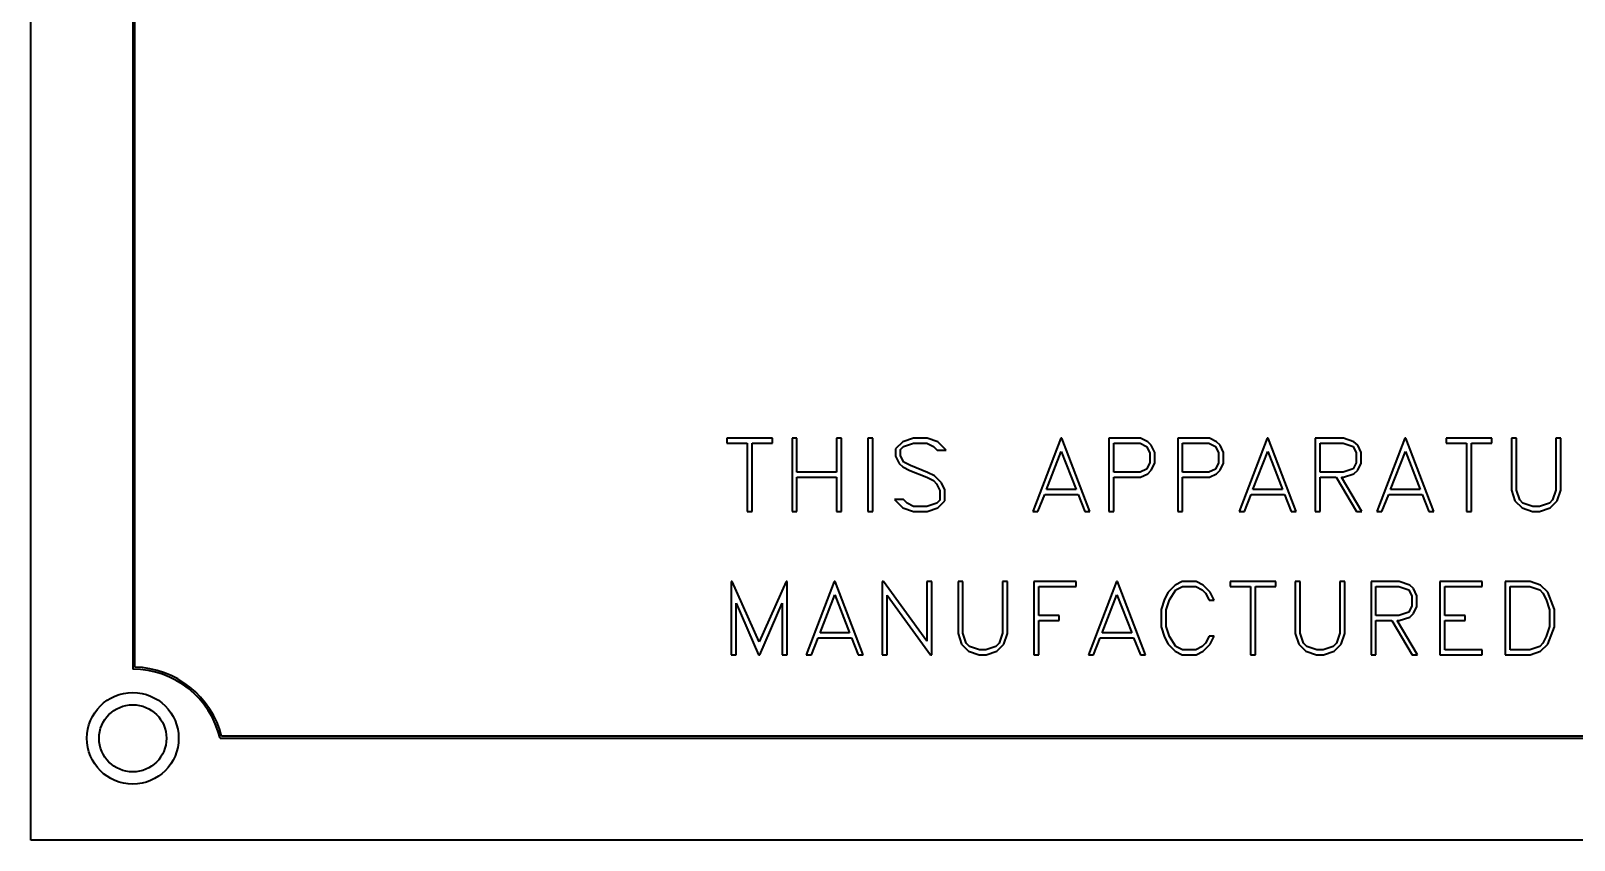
# Model space of a CAD drawing. Header units: millimetres. Extents: x 0 to 4205, y 0 to 2970.
# Drawn here: x 3370.6 to 3446.4, y 1705.1 to 1744.9 of the extents above; entities that cross this region are included whole.
import ezdxf

# ---------------------------------------------------------------- set-up
doc = ezdxf.new("R2010")
doc.units = ezdxf.units.MM
doc.header["$LTSCALE"] = 5
doc.layers.add('가시적인 것(ISO)', color=3, linetype='Continuous', lineweight=40)

msp = doc.modelspace()

# ---------------------------------------------------------------- linework, layer by layer
at = {"layer": '가시적인 것(ISO)'}
for p, q in [((3370.643, 1705.119), (3370.643, 1825.119)), ((3375.643, 1816.724), (3375.643, 1713.514)), ((3375.743, 1713.613), (3375.743, 1816.625)), ((3404.781, 1724.851), (3404.781, 1724.607)), ((3407.03, 1724.851), (3404.781, 1724.851)), ((3407.03, 1724.607), (3407.03, 1724.851)), ((3408.23, 1724.851), (3407.986, 1724.851)), ((3407.986, 1724.851), (3407.986, 1721.259)), ((3408.23, 1723.177), (3408.23, 1724.851)), ((3410.409, 1724.851), (3410.165, 1724.851)), ((3410.165, 1724.851), (3410.165, 1723.177)), ((3410.409, 1721.259), (3410.409, 1724.851)), ((3411.943, 1724.851), (3411.699, 1724.851)), ((3411.699, 1724.851), (3411.699, 1721.259)), ((3411.943, 1721.259), (3411.943, 1724.851)), ((3413.938, 1724.851), (3413.423, 1724.677)), ((3414.619, 1724.851), (3413.938, 1724.851)), ((3415.134, 1724.677), (3414.619, 1724.851)), ((3421.176, 1724.851), (3419.803, 1721.259)), ((3421.226, 1724.851), (3421.176, 1724.851)), ((3422.596, 1721.259), (3421.226, 1724.851)), ((3425.086, 1724.851), (3423.532, 1724.851)), ((3423.532, 1724.851), (3423.532, 1721.259)), ((3425.437, 1724.677), (3425.086, 1724.851)), ((3428.461, 1724.851), (3426.907, 1724.851)), ((3426.907, 1724.851), (3426.907, 1721.259)), ((3428.812, 1724.677), (3428.461, 1724.851)), ((3431.302, 1724.851), (3429.928, 1721.259)), ((3431.352, 1724.851), (3431.302, 1724.851)), ((3432.722, 1721.259), (3431.352, 1724.851)), ((3435.041, 1724.851), (3433.658, 1724.851)), ((3433.658, 1724.851), (3433.658, 1721.259)), ((3435.556, 1724.677), (3435.041, 1724.851)), ((3438.052, 1724.851), (3436.679, 1721.259)), ((3438.102, 1724.851), (3438.052, 1724.851)), ((3439.473, 1721.259), (3438.102, 1724.851)), ((3440.078, 1724.851), (3440.078, 1724.607)), ((3442.327, 1724.851), (3440.078, 1724.851)), ((3442.327, 1724.607), (3442.327, 1724.851)), ((3443.526, 1724.851), (3443.282, 1724.851)), ((3443.282, 1724.851), (3443.282, 1722.295)), ((3443.526, 1722.308), (3443.526, 1724.851)), ((3445.705, 1724.851), (3445.461, 1724.851)), ((3445.461, 1724.851), (3445.461, 1722.308)), ((3445.705, 1722.295), (3445.705, 1724.851)), ((3404.781, 1724.607), (3405.784, 1724.607)), ((3405.784, 1724.607), (3405.784, 1721.259)), ((3406.028, 1721.259), (3406.028, 1724.607)), ((3406.028, 1724.607), (3407.03, 1724.607)), ((3413.423, 1724.677), (3413.069, 1724.326)), ((3413.069, 1724.326), (3413.069, 1723.966)), ((3413.309, 1724.293), (3413.46, 1724.443)), ((3413.309, 1723.982), (3413.309, 1724.293)), ((3413.46, 1724.443), (3413.948, 1724.607)), ((3413.948, 1724.607), (3414.603, 1724.607)), ((3414.603, 1724.607), (3414.923, 1724.443)), ((3414.923, 1724.443), (3415.101, 1724.27)), ((3415.101, 1724.27), (3415.542, 1724.27)), ((3415.542, 1724.27), (3415.134, 1724.677)), ((3420.474, 1722.338), (3421.199, 1724.203)), ((3421.199, 1724.203), (3421.925, 1722.338)), ((3423.776, 1724.607), (3425.066, 1724.607)), ((3423.776, 1723.177), (3423.776, 1724.607)), ((3425.066, 1724.607), (3425.383, 1724.45)), ((3425.383, 1724.45), (3425.541, 1724.133)), ((3425.614, 1724.504), (3425.437, 1724.677)), ((3425.541, 1724.133), (3425.541, 1723.651)), ((3425.784, 1724.153), (3425.614, 1724.504)), ((3425.784, 1723.631), (3425.784, 1724.153)), ((3427.151, 1724.607), (3428.441, 1724.607)), ((3427.151, 1723.177), (3427.151, 1724.607)), ((3428.441, 1724.607), (3428.759, 1724.45)), ((3428.759, 1724.45), (3428.916, 1724.133)), ((3428.989, 1724.504), (3428.812, 1724.677)), ((3428.916, 1724.133), (3428.916, 1723.651)), ((3429.16, 1724.153), (3428.989, 1724.504)), ((3429.16, 1723.631), (3429.16, 1724.153)), ((3430.6, 1722.338), (3431.325, 1724.203)), ((3431.325, 1724.203), (3432.05, 1722.338)), ((3433.902, 1724.607), (3435.028, 1724.607)), ((3433.902, 1723.177), (3433.902, 1724.607)), ((3435.028, 1724.607), (3435.509, 1724.443)), ((3435.509, 1724.443), (3435.666, 1724.133)), ((3435.74, 1724.504), (3435.556, 1724.677)), ((3435.666, 1724.133), (3435.666, 1723.651)), ((3435.91, 1724.153), (3435.74, 1724.504)), ((3435.91, 1723.631), (3435.91, 1724.153)), ((3437.351, 1722.338), (3438.076, 1724.203)), ((3438.076, 1724.203), (3438.801, 1722.338)), ((3440.078, 1724.607), (3441.08, 1724.607)), ((3441.08, 1724.607), (3441.08, 1721.259)), ((3441.324, 1721.259), (3441.324, 1724.607)), ((3441.324, 1724.607), (3442.327, 1724.607)), ((3413.069, 1723.966), (3413.243, 1723.618)), ((3413.243, 1723.618), (3413.42, 1723.441)), ((3413.47, 1723.668), (3413.309, 1723.982)), ((3413.42, 1723.441), (3413.761, 1723.274)), ((3413.791, 1723.508), (3413.47, 1723.668)), ((3413.761, 1723.274), (3414.593, 1722.94)), ((3414.629, 1723.17), (3413.791, 1723.508)), ((3425.383, 1723.334), (3425.066, 1723.177)), ((3425.541, 1723.651), (3425.383, 1723.334)), ((3425.437, 1723.107), (3425.614, 1723.28)), ((3425.614, 1723.28), (3425.784, 1723.631)), ((3428.759, 1723.334), (3428.441, 1723.177)), ((3428.916, 1723.651), (3428.759, 1723.334)), ((3428.812, 1723.107), (3428.989, 1723.28)), ((3428.989, 1723.28), (3429.16, 1723.631)), ((3435.509, 1723.341), (3435.028, 1723.177)), ((3435.666, 1723.651), (3435.509, 1723.341)), ((3435.556, 1723.107), (3435.74, 1723.28)), ((3435.74, 1723.28), (3435.91, 1723.631)), ((3410.165, 1723.177), (3408.23, 1723.177)), ((3408.23, 1721.259), (3408.23, 1722.933)), ((3408.23, 1722.933), (3410.165, 1722.933)), ((3410.165, 1722.933), (3410.165, 1721.259)), ((3414.593, 1722.94), (3414.923, 1722.769)), ((3414.97, 1723.006), (3414.629, 1723.17)), ((3414.923, 1722.769), (3415.081, 1722.615)), ((3415.318, 1722.659), (3414.97, 1723.006)), ((3415.081, 1722.615), (3415.244, 1722.291)), ((3415.488, 1722.311), (3415.318, 1722.659)), ((3425.066, 1723.177), (3423.776, 1723.177)), ((3423.776, 1721.259), (3423.776, 1722.933)), ((3423.776, 1722.933), (3425.086, 1722.933)), ((3425.086, 1722.933), (3425.437, 1723.107)), ((3428.441, 1723.177), (3427.151, 1723.177)), ((3427.151, 1721.259), (3427.151, 1722.933)), ((3427.151, 1722.933), (3428.461, 1722.933)), ((3428.461, 1722.933), (3428.812, 1723.107)), ((3435.028, 1723.177), (3433.902, 1723.177)), ((3433.902, 1721.259), (3433.902, 1722.933)), ((3433.902, 1722.933), (3434.677, 1722.933)), ((3434.677, 1722.933), (3435.683, 1721.259)), ((3435.94, 1721.259), (3434.938, 1722.933)), ((3434.938, 1722.933), (3435.041, 1722.933)), ((3435.041, 1722.933), (3435.556, 1723.107)), ((3413.456, 1721.84), (3413.015, 1721.84)), ((3413.015, 1721.84), (3413.423, 1721.432)), ((3413.634, 1721.666), (3413.456, 1721.84)), ((3415.244, 1721.817), (3415.094, 1721.666)), ((3415.134, 1721.432), (3415.488, 1721.783)), ((3415.244, 1722.291), (3415.244, 1721.817)), ((3415.488, 1721.783), (3415.488, 1722.311)), ((3420.053, 1721.259), (3420.384, 1722.094)), ((3420.384, 1722.094), (3422.018, 1722.094)), ((3421.925, 1722.338), (3420.474, 1722.338)), ((3422.018, 1722.094), (3422.349, 1721.259)), ((3430.179, 1721.259), (3430.51, 1722.094)), ((3430.51, 1722.094), (3432.144, 1722.094)), ((3432.05, 1722.338), (3430.6, 1722.338)), ((3432.144, 1722.094), (3432.475, 1721.259)), ((3436.93, 1721.259), (3437.26, 1722.094)), ((3437.26, 1722.094), (3438.895, 1722.094)), ((3438.801, 1722.338), (3437.351, 1722.338)), ((3438.895, 1722.094), (3439.225, 1721.259)), ((3443.282, 1722.295), (3443.453, 1721.78)), ((3443.453, 1721.78), (3443.804, 1721.432)), ((3443.69, 1721.82), (3443.526, 1722.308)), ((3443.84, 1721.666), (3443.69, 1721.82)), ((3445.297, 1721.82), (3445.144, 1721.666)), ((3445.184, 1721.432), (3445.531, 1721.78)), ((3445.461, 1722.308), (3445.297, 1721.82)), ((3445.531, 1721.78), (3445.705, 1722.295)), ((3405.784, 1721.259), (3406.028, 1721.259)), ((3407.986, 1721.259), (3408.23, 1721.259)), ((3410.165, 1721.259), (3410.409, 1721.259)), ((3411.699, 1721.259), (3411.943, 1721.259)), ((3413.423, 1721.432), (3413.938, 1721.259)), ((3413.954, 1721.503), (3413.634, 1721.666)), ((3413.938, 1721.259), (3414.619, 1721.259)), ((3414.606, 1721.503), (3413.954, 1721.503)), ((3415.094, 1721.666), (3414.606, 1721.503)), ((3414.619, 1721.259), (3415.134, 1721.432)), ((3419.803, 1721.259), (3420.053, 1721.259)), ((3422.349, 1721.259), (3422.596, 1721.259)), ((3423.532, 1721.259), (3423.776, 1721.259)), ((3426.907, 1721.259), (3427.151, 1721.259)), ((3429.928, 1721.259), (3430.179, 1721.259)), ((3432.475, 1721.259), (3432.722, 1721.259)), ((3433.658, 1721.259), (3433.902, 1721.259)), ((3435.683, 1721.259), (3435.94, 1721.259)), ((3436.679, 1721.259), (3436.93, 1721.259)), ((3439.225, 1721.259), (3439.473, 1721.259)), ((3441.08, 1721.259), (3441.324, 1721.259)), ((3443.804, 1721.432), (3444.322, 1721.259)), ((3444.332, 1721.503), (3443.84, 1721.666)), ((3444.322, 1721.259), (3444.666, 1721.259)), ((3444.656, 1721.503), (3444.332, 1721.503)), ((3445.144, 1721.666), (3444.656, 1721.503)), ((3444.666, 1721.259), (3445.184, 1721.432)), ((3404.995, 1717.816), (3404.995, 1714.224)), ((3405.055, 1717.816), (3404.995, 1717.816)), ((3406.375, 1714.859), (3405.055, 1717.816)), ((3407.692, 1717.816), (3406.375, 1714.859)), ((3407.752, 1717.816), (3407.692, 1717.816)), ((3407.752, 1714.224), (3407.752, 1717.816)), ((3410.061, 1717.816), (3408.688, 1714.224)), ((3410.111, 1717.816), (3410.061, 1717.816)), ((3411.481, 1714.224), (3410.111, 1717.816)), ((3412.474, 1717.816), (3412.417, 1717.816)), ((3412.417, 1717.816), (3412.417, 1714.224)), ((3414.596, 1714.885), (3412.474, 1717.816)), ((3414.84, 1717.816), (3414.596, 1717.816)), ((3414.596, 1717.816), (3414.596, 1714.885)), ((3414.84, 1714.224), (3414.84, 1717.816)), ((3416.374, 1717.816), (3416.13, 1717.816)), ((3416.13, 1717.816), (3416.13, 1715.26)), ((3416.374, 1715.273), (3416.374, 1717.816)), ((3418.553, 1717.816), (3418.309, 1717.816)), ((3418.309, 1717.816), (3418.309, 1715.273)), ((3418.553, 1715.26), (3418.553, 1717.816)), ((3421.928, 1717.816), (3419.843, 1717.816)), ((3419.843, 1717.816), (3419.843, 1714.224)), ((3420.087, 1716.142), (3420.087, 1717.572)), ((3420.087, 1717.572), (3421.928, 1717.572)), ((3421.928, 1717.572), (3421.928, 1717.816)), ((3423.903, 1717.816), (3422.53, 1714.224)), ((3423.953, 1717.816), (3423.903, 1717.816)), ((3425.323, 1714.224), (3423.953, 1717.816)), ((3426.433, 1717.301), (3426.266, 1716.954)), ((3426.777, 1717.642), (3426.433, 1717.301)), ((3426.5, 1716.92), (3426.824, 1717.415)), ((3427.125, 1717.816), (3426.777, 1717.642)), ((3426.824, 1717.415), (3427.145, 1717.572)), ((3427.813, 1717.816), (3427.125, 1717.816)), ((3427.145, 1717.572), (3427.796, 1717.572)), ((3427.796, 1717.572), (3428.114, 1717.408)), ((3428.164, 1717.642), (3427.813, 1717.816)), ((3428.114, 1717.408), (3428.274, 1717.251)), ((3428.508, 1717.298), (3428.164, 1717.642)), ((3428.274, 1717.251), (3428.451, 1716.9)), ((3428.705, 1716.9), (3428.508, 1717.298)), ((3431.723, 1717.816), (3429.474, 1717.816)), ((3429.474, 1717.816), (3429.474, 1717.572)), ((3429.474, 1717.572), (3430.476, 1717.572)), ((3430.476, 1717.572), (3430.476, 1714.224)), ((3430.72, 1714.224), (3430.72, 1717.572)), ((3430.72, 1717.572), (3431.723, 1717.572)), ((3431.723, 1717.572), (3431.723, 1717.816)), ((3432.923, 1717.816), (3432.679, 1717.816)), ((3432.679, 1717.816), (3432.679, 1715.26)), ((3432.923, 1715.273), (3432.923, 1717.816)), ((3435.102, 1717.816), (3434.858, 1717.816)), ((3434.858, 1717.816), (3434.858, 1715.273)), ((3435.102, 1715.26), (3435.102, 1717.816)), ((3437.775, 1717.816), (3436.392, 1717.816)), ((3436.392, 1717.816), (3436.392, 1714.224)), ((3436.635, 1716.142), (3436.635, 1717.572)), ((3436.635, 1717.572), (3437.762, 1717.572)), ((3437.762, 1717.572), (3438.243, 1717.408)), ((3438.29, 1717.642), (3437.775, 1717.816)), ((3438.243, 1717.408), (3438.4, 1717.098)), ((3438.473, 1717.469), (3438.29, 1717.642)), ((3438.644, 1717.118), (3438.473, 1717.469)), ((3439.767, 1717.816), (3439.767, 1714.224)), ((3441.852, 1717.816), (3439.767, 1717.816)), ((3440.011, 1716.142), (3440.011, 1717.572)), ((3440.011, 1717.572), (3441.852, 1717.572)), ((3441.852, 1717.572), (3441.852, 1717.816)), ((3444.195, 1717.816), (3442.978, 1717.816)), ((3442.978, 1717.816), (3442.978, 1714.224)), ((3443.222, 1717.572), (3444.185, 1717.572)), ((3443.222, 1714.468), (3443.222, 1717.572)), ((3444.185, 1717.572), (3444.673, 1717.408)), ((3444.713, 1717.642), (3444.195, 1717.816)), ((3444.673, 1717.408), (3444.826, 1717.251)), ((3445.064, 1717.295), (3444.713, 1717.642)), ((3444.826, 1717.251), (3444.993, 1716.927)), ((3445.401, 1716.446), (3445.064, 1717.295)), ((3405.239, 1714.224), (3405.239, 1716.757)), ((3405.239, 1716.757), (3406.348, 1714.224)), ((3406.399, 1714.224), (3407.508, 1716.757)), ((3407.508, 1716.757), (3407.508, 1714.224)), ((3409.359, 1715.303), (3410.085, 1717.168)), ((3410.085, 1717.168), (3410.81, 1715.303)), ((3412.661, 1717.154), (3414.783, 1714.224)), ((3412.661, 1714.224), (3412.661, 1717.154)), ((3423.201, 1715.303), (3423.926, 1717.168)), ((3423.926, 1717.168), (3424.652, 1715.303)), ((3426.266, 1716.954), (3426.092, 1716.443)), ((3426.336, 1716.433), (3426.5, 1716.92)), ((3428.451, 1716.9), (3428.705, 1716.9)), ((3438.4, 1716.616), (3438.243, 1716.306)), ((3438.4, 1717.098), (3438.4, 1716.616)), ((3438.473, 1716.245), (3438.644, 1716.596)), ((3438.644, 1716.596), (3438.644, 1717.118)), ((3444.993, 1716.927), (3445.157, 1716.433)), ((3445.401, 1715.594), (3445.401, 1716.446)), ((3421.089, 1716.142), (3420.087, 1716.142)), ((3420.087, 1714.224), (3420.087, 1715.898)), ((3420.087, 1715.898), (3421.089, 1715.898)), ((3421.089, 1715.898), (3421.089, 1716.142)), ((3426.092, 1716.443), (3426.092, 1715.597)), ((3426.336, 1715.607), (3426.336, 1716.433)), ((3437.762, 1716.142), (3436.635, 1716.142)), ((3436.635, 1714.224), (3436.635, 1715.898)), ((3436.635, 1715.898), (3437.411, 1715.898)), ((3437.411, 1715.898), (3438.417, 1714.224)), ((3438.674, 1714.224), (3437.671, 1715.898)), ((3437.671, 1715.898), (3437.775, 1715.898)), ((3438.243, 1716.306), (3437.762, 1716.142)), ((3437.775, 1715.898), (3438.29, 1716.072)), ((3438.29, 1716.072), (3438.473, 1716.245)), ((3441.013, 1716.142), (3440.011, 1716.142)), ((3440.011, 1714.468), (3440.011, 1715.898)), ((3440.011, 1715.898), (3441.013, 1715.898)), ((3441.013, 1715.898), (3441.013, 1716.142)), ((3445.157, 1716.433), (3445.157, 1715.607)), ((3408.938, 1714.224), (3409.269, 1715.059)), ((3409.269, 1715.059), (3410.903, 1715.059)), ((3410.81, 1715.303), (3409.359, 1715.303)), ((3410.903, 1715.059), (3411.234, 1714.224)), ((3416.13, 1715.26), (3416.3, 1714.745)), ((3416.538, 1714.785), (3416.374, 1715.273)), ((3418.309, 1715.273), (3418.145, 1714.785)), ((3418.379, 1714.745), (3418.553, 1715.26)), ((3422.78, 1714.224), (3423.111, 1715.059)), ((3423.111, 1715.059), (3424.745, 1715.059)), ((3424.652, 1715.303), (3423.201, 1715.303)), ((3424.745, 1715.059), (3425.076, 1714.224)), ((3426.092, 1715.597), (3426.266, 1715.086)), ((3426.266, 1715.086), (3426.433, 1714.738)), ((3426.5, 1715.119), (3426.336, 1715.607)), ((3426.824, 1714.628), (3426.5, 1715.119)), ((3428.451, 1715.139), (3428.274, 1714.788)), ((3428.705, 1715.139), (3428.451, 1715.139)), ((3428.508, 1714.742), (3428.705, 1715.139)), ((3432.679, 1715.26), (3432.849, 1714.745)), ((3433.086, 1714.785), (3432.923, 1715.273)), ((3434.858, 1715.273), (3434.694, 1714.785)), ((3434.928, 1714.745), (3435.102, 1715.26)), ((3444.993, 1715.113), (3444.826, 1714.788)), ((3445.157, 1715.607), (3444.993, 1715.113)), ((3445.064, 1714.745), (3445.401, 1715.594)), ((3404.995, 1714.224), (3405.239, 1714.224)), ((3406.348, 1714.224), (3406.399, 1714.224)), ((3407.508, 1714.224), (3407.752, 1714.224)), ((3408.688, 1714.224), (3408.938, 1714.224)), ((3411.234, 1714.224), (3411.481, 1714.224)), ((3412.417, 1714.224), (3412.661, 1714.224)), ((3414.783, 1714.224), (3414.84, 1714.224)), ((3416.3, 1714.745), (3416.651, 1714.397)), ((3416.688, 1714.631), (3416.538, 1714.785)), ((3416.651, 1714.397), (3417.169, 1714.224)), ((3417.179, 1714.468), (3416.688, 1714.631)), ((3417.169, 1714.224), (3417.513, 1714.224)), ((3417.503, 1714.468), (3417.179, 1714.468)), ((3417.991, 1714.631), (3417.503, 1714.468)), ((3417.513, 1714.224), (3418.031, 1714.397)), ((3418.145, 1714.785), (3417.991, 1714.631)), ((3418.031, 1714.397), (3418.379, 1714.745)), ((3419.843, 1714.224), (3420.087, 1714.224)), ((3422.53, 1714.224), (3422.78, 1714.224)), ((3425.076, 1714.224), (3425.323, 1714.224)), ((3426.433, 1714.738), (3426.777, 1714.397)), ((3426.777, 1714.397), (3427.125, 1714.224)), ((3427.145, 1714.468), (3426.824, 1714.628)), ((3427.125, 1714.224), (3427.813, 1714.224)), ((3427.796, 1714.468), (3427.145, 1714.468)), ((3428.114, 1714.631), (3427.796, 1714.468)), ((3427.813, 1714.224), (3428.164, 1714.397)), ((3428.274, 1714.788), (3428.114, 1714.631)), ((3428.164, 1714.397), (3428.508, 1714.742)), ((3430.476, 1714.224), (3430.72, 1714.224)), ((3432.849, 1714.745), (3433.2, 1714.397)), ((3433.237, 1714.631), (3433.086, 1714.785)), ((3433.2, 1714.397), (3433.718, 1714.224)), ((3433.728, 1714.468), (3433.237, 1714.631)), ((3433.718, 1714.224), (3434.062, 1714.224)), ((3434.052, 1714.468), (3433.728, 1714.468)), ((3434.54, 1714.631), (3434.052, 1714.468)), ((3434.062, 1714.224), (3434.58, 1714.397)), ((3434.694, 1714.785), (3434.54, 1714.631)), ((3434.58, 1714.397), (3434.928, 1714.745)), ((3436.392, 1714.224), (3436.635, 1714.224)), ((3438.417, 1714.224), (3438.674, 1714.224)), ((3439.767, 1714.224), (3441.852, 1714.224)), ((3441.852, 1714.468), (3440.011, 1714.468)), ((3441.852, 1714.224), (3441.852, 1714.468)), ((3442.978, 1714.224), (3444.195, 1714.224)), ((3444.185, 1714.468), (3443.222, 1714.468)), ((3444.673, 1714.631), (3444.185, 1714.468)), ((3444.195, 1714.224), (3444.713, 1714.397)), ((3444.826, 1714.788), (3444.673, 1714.631)), ((3444.713, 1714.397), (3445.064, 1714.745)), ((3379.923, 1710.119), (3521.635, 1710.119)), ((3521.556, 1710.219), (3380.002, 1710.219)), ((3530.643, 1705.119), (3370.643, 1705.119))]:
    msp.add_line(p, q, dxfattribs=at)
for radius in [2.25, 1.65]:
    msp.add_circle((3375.643, 1710.119), radius, dxfattribs=at)
for radius, start, end in [(4.395, 13.15164, 90), (4.495, 14.16493, 88.72525)]:
    msp.add_arc((3375.643, 1709.119), radius, start, end, dxfattribs=at)

doc.saveas('drawing.dxf')
